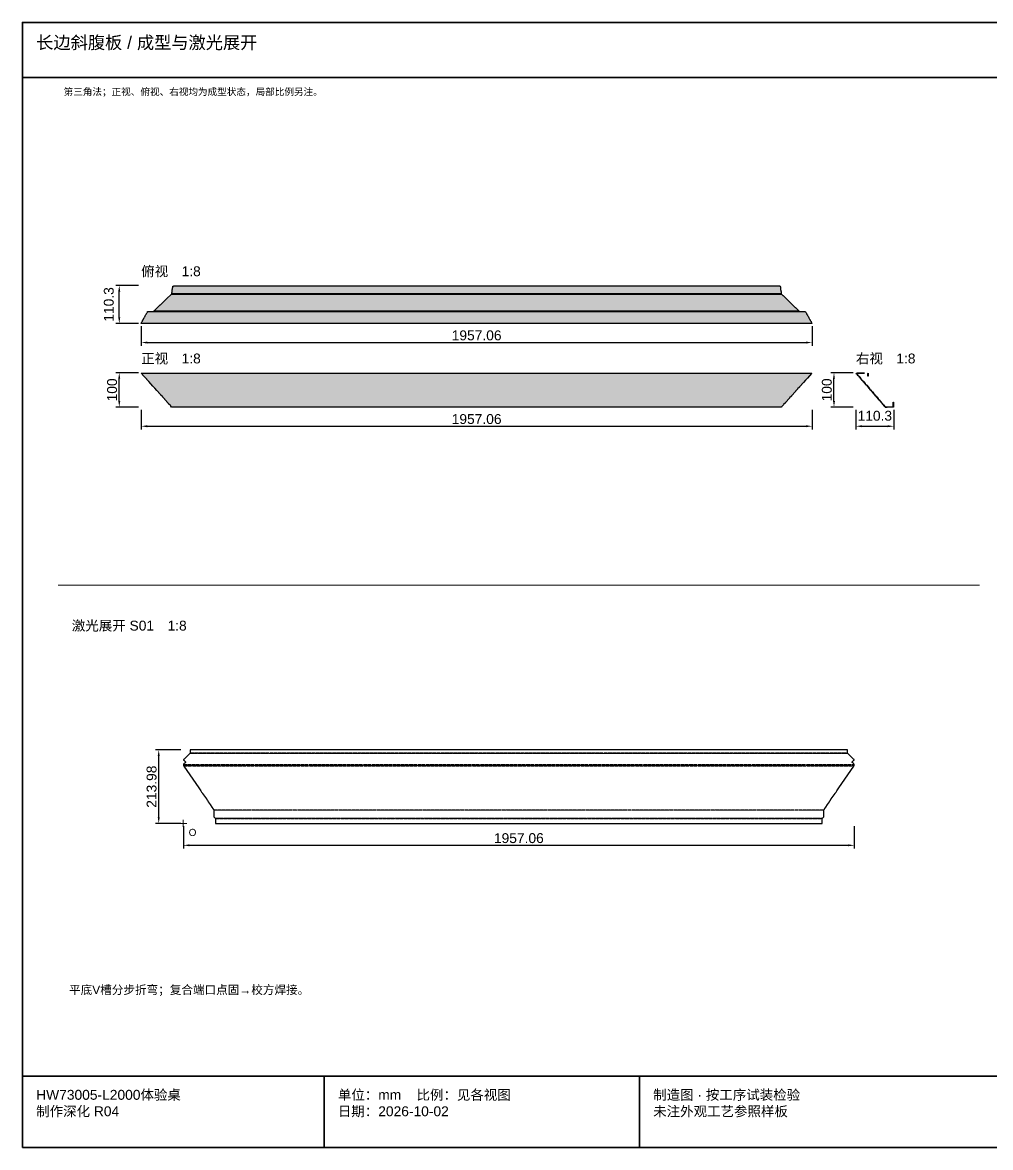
# Model space of a CAD drawing. Header units: millimetres. Extents: x 5 to 252589, y 5 to 415.
# Drawn here: x 84005 to 84358, y 5 to 415 of the extents above; entities that cross this region are included whole.
import ezdxf

# ---------------------------------------------------------------- set-up
doc = ezdxf.new("R2010")
doc.units = ezdxf.units.MM
doc.linetypes.add('CENTER', pattern=[5.08, 3.175, -0.635, 0.635, -0.635])
doc.linetypes.add('DASHED', pattern=[1.524, 1.27, -0.254])
for name, color, linetype, lineweight in [('CENTER', 8, 'CENTER', 13), ('DIM', 7, 'Continuous', 13), ('FRAME', 7, 'Continuous', 35), ('HATCH', 8, 'Continuous', 9), ('HIDDEN', 8, 'DASHED', 13), ('NOTE', 7, 'Continuous', 18), ('OUTLINE', 7, 'Continuous', 25)]:
    doc.layers.add(name, color=color, linetype=linetype, lineweight=lineweight)
doc.styles.add('CN', font='Arial Unicode.ttf')
doc.dimstyles.new('V8', dxfattribs={"dimtxt": 3.6, "dimasz": 2.2, "dimexe": 1.2, "dimexo": 1, "dimgap": 0.8, "dimtad": 1, "dimlfac": 8, "dimdsep": 46, "dimtxsty": 'CN', "dimcen": 2.5, "dimclrd": 7, "dimclre": 7, "dimclrt": 7, "dimazin": 3, "dimtfac": 1, "dimtmove": 0, "dimatfit": 3})

msp = doc.modelspace()

# ---------------------------------------------------------------- hatches: boundary and pattern name
at = {"layer": 'HATCH', "true_color": 0x58707b}
for points in [[(84052.87343, 309.85625), (84052.95676, 309.93958), (84053.0401, 309.93958), (84055.20676, 312.10625), (84055.2901, 312.10625), (84057.45676, 314.27292), (84057.5401, 314.27292), (84059.2901, 316.02292), (84281.7901, 316.02292), (84282.2901, 315.52292), (84282.37343, 315.52292), (84284.5401, 313.35625), (84284.62343, 313.35625), (84286.7901, 311.18958), (84286.87343, 311.18958), (84288.20676, 309.85625)], [(84048.2901, 287.18958), (84292.7901, 287.18958), (84292.70676, 287.10625), (84292.70676, 287.02292), (84291.95676, 286.27292), (84291.95676, 286.18958), (84291.20676, 285.43958), (84291.20676, 285.35625), (84290.5401, 284.68958), (84290.5401, 284.60625), (84289.7901, 283.85625), (84289.7901, 283.77292), (84289.0401, 283.02292), (84289.0401, 282.93958), (84288.2901, 282.18958), (84288.2901, 282.10625), (84287.62343, 281.43958), (84287.62343, 281.35625), (84286.87343, 280.60625), (84286.87343, 280.52292), (84285.37343, 278.93958), (84285.37343, 278.85625), (84284.70676, 278.18958), (84284.70676, 278.10625), (84283.20676, 276.52292), (84283.20676, 276.43958), (84282.5401, 275.77292), (84282.5401, 275.68958), (84281.7901, 274.93958), (84281.7901, 274.85625), (84059.37343, 274.85625), (84059.0401, 275.18958), (84059.0401, 275.27292), (84058.2901, 276.02292), (84058.2901, 276.10625), (84057.62343, 276.77292), (84057.62343, 276.85625), (84056.87343, 277.60625), (84056.87343, 277.68958), (84056.12343, 278.43958), (84056.12343, 278.52292), (84055.45676, 279.18958), (84055.45676, 279.27292), (84054.70676, 280.02292), (84054.70676, 280.10625), (84053.95676, 280.85625), (84053.95676, 280.93958), (84053.20676, 281.68958), (84053.20676, 281.77292), (84052.5401, 282.43958), (84052.5401, 282.52292), (84051.7901, 283.27292), (84051.7901, 283.35625), (84051.0401, 284.10625), (84051.0401, 284.18958), (84050.2901, 284.93958), (84050.2901, 285.02292), (84049.62343, 285.68958), (84049.62343, 285.77292), (84048.87343, 286.52292), (84048.87343, 286.60625)], [(84319.58907, 274.93958), (84319.50574, 274.93958), (84319.08907, 275.35625), (84319.08907, 275.43958), (84318.58907, 275.93958), (84318.58907, 276.02292), (84318.08907, 276.52292), (84318.08907, 276.60625), (84317.58907, 277.10625), (84317.58907, 277.18958), (84317.50574, 277.27292), (84317.4224, 277.27292), (84317.4224, 277.35625), (84317.08907, 277.68958), (84317.08907, 277.77292), (84317.00574, 277.85625), (84316.9224, 277.85625), (84316.9224, 277.93958), (84316.58907, 278.27292), (84316.58907, 278.35625), (84316.50574, 278.43958), (84316.4224, 278.43958), (84316.4224, 278.52292), (84316.08907, 278.85625), (84316.08907, 278.93958), (84315.9224, 279.10625), (84315.83907, 279.10625), (84315.83907, 279.18958), (84315.58907, 279.43958), (84315.58907, 279.52292), (84315.4224, 279.68958), (84315.33907, 279.68958), (84315.33907, 279.77292), (84315.08907, 280.02292), (84315.08907, 280.10625), (84314.9224, 280.27292), (84314.83907, 280.27292), (84314.83907, 280.35625), (84314.58907, 280.60625), (84314.58907, 280.68958), (84314.4224, 280.85625), (84314.33907, 280.85625), (84314.25574, 280.93958), (84314.25574, 281.02292), (84314.08907, 281.18958), (84314.08907, 281.27292), (84313.9224, 281.43958), (84313.83907, 281.43958), (84313.75574, 281.52292), (84313.75574, 281.60625), (84313.58907, 281.77292), (84313.58907, 281.85625), (84313.33907, 282.10625), (84313.25574, 282.10625), (84313.25574, 282.18958), (84313.08907, 282.35625), (84313.08907, 282.43958), (84312.83907, 282.68958), (84312.75574, 282.68958), (84312.75574, 282.77292), (84312.58907, 282.93958), (84312.58907, 283.02292), (84312.33907, 283.27292), (84312.25574, 283.27292), (84312.1724, 283.35625), (84312.08907, 283.60625), (84311.83907, 283.85625), (84311.75574, 283.85625), (84311.6724, 283.93958), (84311.58907, 284.18958), (84311.33907, 284.43958), (84311.25574, 284.43958), (84311.08907, 284.60625), (84311.08907, 284.77292), (84310.83907, 285.02292), (84310.75574, 285.02292), (84310.58907, 285.18958), (84310.58907, 285.35625), (84310.25574, 285.68958), (84310.1724, 285.68958), (84310.08907, 285.77292), (84310.08907, 285.93958), (84309.75574, 286.27292), (84309.6724, 286.27292), (84309.50574, 286.43958), (84309.58907, 286.52292), (84309.25574, 286.85625), (84309.1724, 286.85625), (84309.00574, 287.02292), (84309.08907, 287.10625), (84309.08907, 287.18958), (84312.08907, 287.18958), (84309.25574, 287.18958), (84309.1724, 287.10625), (84309.1724, 287.02292), (84309.6724, 286.52292), (84309.6724, 286.43958), (84310.1724, 285.93958), (84310.1724, 285.85625), (84310.75574, 285.27292), (84310.75574, 285.18958), (84311.25574, 284.68958), (84311.25574, 284.60625), (84311.75574, 284.10625), (84311.75574, 284.02292), (84312.33907, 283.43958), (84312.33907, 283.35625), (84312.83907, 282.85625), (84312.83907, 282.77292), (84313.33907, 282.27292), (84313.33907, 282.18958), (84313.9224, 281.60625), (84313.9224, 281.52292), (84314.4224, 281.02292), (84314.4224, 280.93958), (84314.9224, 280.43958), (84314.9224, 280.35625), (84315.50574, 279.77292), (84315.50574, 279.68958), (84316.00574, 279.18958), (84316.00574, 279.10625), (84316.50574, 278.60625), (84316.50574, 278.52292), (84317.08907, 277.93958), (84317.08907, 277.85625), (84317.58907, 277.35625), (84317.58907, 277.27292), (84318.08907, 276.77292), (84318.08907, 276.68958), (84318.6724, 276.10625), (84318.6724, 276.02292), (84319.1724, 275.52292), (84319.1724, 275.43958), (84319.58907, 275.02292)], [(84313.25574, 286.10625), (84313.25574, 287.10625), (84313.33907, 287.18958), (84313.33907, 286.10625)], [(84322.50574, 275.02292), (84322.50574, 276.68958), (84322.58907, 276.68958), (84322.58907, 275.02292)]]:
    msp.add_hatch(color=147, dxfattribs=at).paths.add_polyline_path(points)
at = {"layer": 'HATCH', "true_color": 0x627d89}
for points in [[(84059.45676, 316.10625), (84059.45676, 316.60625), (84059.5401, 316.68958), (84059.5401, 317.10625), (84059.62343, 317.18958), (84059.62343, 317.68958), (84059.70676, 317.77292), (84059.70676, 318.27292), (84059.7901, 318.35625), (84059.7901, 318.85625), (84059.95676, 318.85625), (84060.0401, 318.93958), (84060.0401, 319.02292), (84281.12343, 319.02292), (84281.12343, 318.93958), (84281.20676, 318.85625), (84281.2901, 318.85625), (84281.2901, 318.68958), (84281.37343, 318.60625), (84281.37343, 318.10625), (84281.45676, 318.02292), (84281.45676, 317.52292), (84281.5401, 317.43958), (84281.5401, 317.02292), (84281.62343, 316.93958), (84281.62343, 316.43958), (84281.70676, 316.35625), (84281.70676, 316.10625)], [(84048.2901, 305.35625), (84048.2901, 305.43958), (84048.37343, 305.52292), (84048.37343, 305.60625), (84048.45676, 305.68958), (84048.5401, 305.93958), (84048.70676, 306.10625), (84048.70676, 306.18958), (84048.7901, 306.27292), (84048.7901, 306.35625), (84048.87343, 306.43958), (84048.87343, 306.52292), (84048.95676, 306.60625), (84049.0401, 306.85625), (84049.20676, 307.02292), (84049.20676, 307.10625), (84049.2901, 307.18958), (84049.2901, 307.27292), (84049.37343, 307.35625), (84049.45676, 307.60625), (84049.62343, 307.77292), (84049.62343, 307.85625), (84049.70676, 307.93958), (84049.70676, 308.02292), (84049.7901, 308.10625), (84049.87343, 308.35625), (84050.0401, 308.52292), (84050.0401, 308.60625), (84050.12343, 308.68958), (84050.12343, 308.77292), (84050.20676, 308.85625), (84050.2901, 309.10625), (84050.45676, 309.27292), (84050.45676, 309.35625), (84050.5401, 309.43958), (84050.62343, 309.68958), (84290.45676, 309.68958), (84290.5401, 309.60625), (84290.5401, 309.52292), (84290.70676, 309.35625), (84290.70676, 309.27292), (84290.7901, 309.18958), (84290.7901, 309.10625), (84290.87343, 309.02292), (84290.87343, 308.93958), (84290.95676, 308.85625), (84291.0401, 308.60625), (84291.20676, 308.43958), (84291.20676, 308.35625), (84291.2901, 308.27292), (84291.2901, 308.18958), (84291.37343, 308.10625), (84291.45676, 307.85625), (84291.62343, 307.68958), (84291.62343, 307.60625), (84291.70676, 307.52292), (84291.70676, 307.43958), (84291.7901, 307.35625), (84291.87343, 307.10625), (84292.0401, 306.93958), (84292.0401, 306.85625), (84292.12343, 306.77292), (84292.12343, 306.68958), (84292.20676, 306.60625), (84292.2901, 306.35625), (84292.45676, 306.18958), (84292.45676, 306.10625), (84292.5401, 306.02292), (84292.5401, 305.93958), (84292.62343, 305.85625), (84292.70676, 305.60625), (84292.87343, 305.43958), (84292.87343, 305.35625)]]:
    msp.add_hatch(color=145, dxfattribs=at).paths.add_polyline_path(points)
at = {"layer": 'HATCH', "true_color": 0x5b747e}
msp.add_hatch(color=147, dxfattribs=at).paths.add_polyline_path([(84319.58907, 274.85625), (84320.33907, 274.85625), (84320.4224, 274.93958), (84322.58907, 274.93958), (84322.58907, 274.85625)])

# ---------------------------------------------------------------- linework, layer by layer
at = {"layer": 'CENTER'}
for p, q in [((84066.1476, 148.69205), (84305.8524, 148.69205)), ((84063.69039, 144.27068), (84308.30961, 144.27068)), ((84074.80022, 127.96258), (84297.19978, 127.96258)), ((84062.29375, 123.12607), (84064.89375, 123.12607)), ((84063.59375, 121.82607), (84063.59375, 124.42607)), ((84075.3976, 124.93295), (84296.6024, 124.93295))]:
    msp.add_line(p, q, dxfattribs=at)
at = {"layer": 'DIM'}
msp.add_line((84018, 210), (84354, 210), dxfattribs=at)
at = {"layer": 'FRAME'}
for p, q in [((84005, 395), (84589, 395)), ((84005, 31), (84589, 31)), ((84115, 5), (84115, 31)), ((84230, 5), (84230, 31))]:
    msp.add_line(p, q, dxfattribs=at)
msp.add_lwpolyline([(84005, 5), (84589, 5), (84589, 415), (84005, 415)], close=True, dxfattribs=at)
at = {"layer": 'HIDDEN'}
for p, q in [((84065.98055, 148.56018), (84306.01945, 148.56018)), ((84066.06805, 148.64768), (84305.93195, 148.64768)), ((84066.18055, 148.82393), (84305.81945, 148.82393)), ((84066.18055, 148.73643), (84305.81945, 148.73643)), ((84063.68385, 144.33518), (84308.31615, 144.33518)), ((84063.76104, 144.20618), (84308.23896, 144.20618)), ((84063.76235, 144.52637), (84308.23765, 144.52637)), ((84063.89086, 144.01499), (84308.10914, 144.01499)), ((84074.74722, 128.02688), (84297.25278, 128.02688)), ((84074.77441, 127.98683), (84297.22559, 127.98683)), ((84074.80937, 127.93833), (84297.19063, 127.93833)), ((84074.80937, 127.89829), (84297.19063, 127.89829)), ((84075.23055, 125.06482), (84296.76945, 125.06482)), ((84075.31805, 124.97732), (84296.68195, 124.97732)), ((84075.43055, 124.88857), (84296.56945, 124.88857)), ((84075.43055, 124.80107), (84296.56945, 124.80107))]:
    msp.add_line(p, q, dxfattribs=at)
at = {"layer": 'OUTLINE'}
for p, q in [((84065.98055, 148.56018), (84063.96365, 146.54327)), ((84066.06805, 148.64768), (84065.98055, 148.56018)), ((84066.07908, 148.65323), (84066.06805, 148.64768)), ((84066.09, 148.65877), (84066.07908, 148.65323)), ((84066.10071, 148.66432), (84066.09, 148.65877)), ((84066.10595, 148.66709), (84066.10071, 148.66432)), ((84066.1111, 148.66987), (84066.10595, 148.66709)), ((84066.11615, 148.67264), (84066.1111, 148.66987)), ((84066.12108, 148.67541), (84066.11615, 148.67264)), ((84066.12589, 148.67819), (84066.12108, 148.67541)), ((84066.13055, 148.68096), (84066.12589, 148.67819)), ((84066.13507, 148.68373), (84066.13055, 148.68096)), ((84066.13942, 148.68651), (84066.13507, 148.68373)), ((84066.1436, 148.68928), (84066.13942, 148.68651)), ((84066.1476, 148.69205), (84066.1436, 148.68928)), ((84066.15141, 148.69483), (84066.1476, 148.69205)), ((84066.15502, 148.6976), (84066.15141, 148.69483)), ((84066.15841, 148.70037), (84066.15502, 148.6976)), ((84066.16159, 148.70315), (84066.15841, 148.70037)), ((84066.16455, 148.70592), (84066.16159, 148.70315)), ((84066.16727, 148.70869), (84066.16455, 148.70592)), ((84066.16975, 148.71147), (84066.16727, 148.70869)), ((84066.17199, 148.71424), (84066.16975, 148.71147)), ((84066.17398, 148.71701), (84066.17199, 148.71424)), ((84066.17571, 148.71979), (84066.17398, 148.71701)), ((84066.17718, 148.72256), (84066.17571, 148.71979)), ((84066.17839, 148.72534), (84066.17718, 148.72256)), ((84066.17934, 148.72811), (84066.17839, 148.72534)), ((84066.18001, 148.73088), (84066.17934, 148.72811)), ((84066.18042, 148.73366), (84066.18001, 148.73088)), ((84066.18055, 148.73643), (84066.18042, 148.73366)), ((84305.81945, 149.87393), (84066.18055, 149.87393)), ((84066.18055, 149.87393), (84066.18055, 148.82393)), ((84066.18055, 148.82393), (84066.18055, 148.73643)), ((84305.81945, 148.82393), (84305.81945, 149.87393)), ((84305.81945, 148.73643), (84305.81945, 148.82393)), ((84305.81958, 148.73366), (84305.81945, 148.73643)), ((84305.81999, 148.73088), (84305.81958, 148.73366)), ((84305.82066, 148.72811), (84305.81999, 148.73088)), ((84305.82161, 148.72534), (84305.82066, 148.72811)), ((84305.82282, 148.72256), (84305.82161, 148.72534)), ((84305.82429, 148.71979), (84305.82282, 148.72256)), ((84305.82602, 148.71701), (84305.82429, 148.71979)), ((84305.82801, 148.71424), (84305.82602, 148.71701)), ((84305.83025, 148.71147), (84305.82801, 148.71424)), ((84305.83273, 148.70869), (84305.83025, 148.71147)), ((84305.83545, 148.70592), (84305.83273, 148.70869)), ((84305.83841, 148.70315), (84305.83545, 148.70592)), ((84305.84159, 148.70037), (84305.83841, 148.70315)), ((84305.84498, 148.6976), (84305.84159, 148.70037)), ((84305.84859, 148.69483), (84305.84498, 148.6976)), ((84305.8524, 148.69205), (84305.84859, 148.69483)), ((84305.8564, 148.68928), (84305.8524, 148.69205)), ((84305.86058, 148.68651), (84305.8564, 148.68928)), ((84305.86493, 148.68373), (84305.86058, 148.68651)), ((84305.86945, 148.68096), (84305.86493, 148.68373)), ((84305.87411, 148.67819), (84305.86945, 148.68096)), ((84305.87892, 148.67541), (84305.87411, 148.67819)), ((84305.88385, 148.67264), (84305.87892, 148.67541)), ((84305.8889, 148.66987), (84305.88385, 148.67264)), ((84305.89405, 148.66709), (84305.8889, 148.66987)), ((84305.89929, 148.66432), (84305.89405, 148.66709)), ((84305.91, 148.65877), (84305.89929, 148.66432)), ((84305.92092, 148.65323), (84305.91, 148.65877)), ((84305.93195, 148.64768), (84305.92092, 148.65323)), ((84306.01945, 148.56018), (84305.93195, 148.64768)), ((84308.03635, 146.54327), (84306.01945, 148.56018)), ((84063.76235, 144.52637), (84063.68385, 144.33518)), ((84063.68385, 144.33518), (84063.68396, 144.32712)), ((84063.68396, 144.32712), (84063.6843, 144.31905)), ((84063.6843, 144.31905), (84063.68486, 144.31099)), ((84063.68486, 144.31099), (84063.68562, 144.30293)), ((84063.68562, 144.30293), (84063.68658, 144.29487)), ((84063.68658, 144.29487), (84063.68771, 144.2868)), ((84063.68771, 144.2868), (84063.68899, 144.27874)), ((84063.68899, 144.27874), (84063.69039, 144.27068)), ((84063.69039, 144.27068), (84063.69345, 144.25455)), ((84063.69345, 144.25455), (84063.69505, 144.24649)), ((84063.69505, 144.24649), (84063.69506, 144.24643)), ((84063.69506, 144.24643), (84063.69517, 144.24637)), ((84063.69517, 144.24637), (84063.6954, 144.24624)), ((84063.6954, 144.24624), (84063.69585, 144.24599)), ((84063.69585, 144.24599), (84063.69675, 144.24548)), ((84063.69675, 144.24548), (84063.69855, 144.24448)), ((84063.69855, 144.24448), (84063.70215, 144.24246)), ((84063.70215, 144.24246), (84063.70931, 144.23843)), ((84063.70931, 144.23843), (84063.71639, 144.2344)), ((84063.71639, 144.2344), (84063.72337, 144.23037)), ((84063.72337, 144.23037), (84063.73021, 144.22634)), ((84063.73021, 144.22634), (84063.73686, 144.2223)), ((84063.73686, 144.2223), (84063.74331, 144.21827)), ((84063.74331, 144.21827), (84063.7495, 144.21424)), ((84063.7495, 144.21424), (84063.75542, 144.21021)), ((84063.75542, 144.21021), (84063.75827, 144.2082)), ((84063.75827, 144.2082), (84063.76104, 144.20618)), ((84063.76104, 144.20618), (84063.89086, 144.01499)), ((84063.76237, 146.342), (84063.76235, 146.34188)), ((84063.76235, 146.34188), (84063.76235, 146.34138)), ((84063.76235, 146.34138), (84063.76235, 146.3404)), ((84063.76235, 146.3404), (84063.76235, 146.33843)), ((84063.76235, 146.33843), (84063.76235, 146.32267)), ((84063.76235, 146.32267), (84063.76235, 146.29116)), ((84063.76235, 146.29116), (84063.76235, 146.22813)), ((84063.76235, 146.22813), (84063.76235, 146.21237)), ((84063.76235, 146.21237), (84063.76236, 146.20843)), ((84063.7624, 144.68024), (84063.76235, 144.68)), ((84063.76235, 144.68), (84063.76235, 144.67606)), ((84063.76235, 144.67606), (84063.76235, 144.66818)), ((84063.76235, 144.66818), (84063.76235, 144.65242)), ((84063.76235, 144.65242), (84063.76235, 144.52637)), ((84063.76236, 146.20843), (84063.7663, 146.2045)), ((84063.7625, 146.34212), (84063.76237, 146.342)), ((84063.76267, 144.68049), (84063.7624, 144.68024)), ((84063.76274, 146.34237), (84063.7625, 146.34212)), ((84063.7632, 144.68098), (84063.76267, 144.68049)), ((84063.76668, 146.34631), (84063.76274, 146.34237)), ((84063.76427, 144.68197), (84063.7632, 144.68098)), ((84063.76641, 144.68394), (84063.76427, 144.68197)), ((84063.7663, 146.2045), (84063.77418, 146.19662)), ((84063.80063, 144.71545), (84063.76641, 144.68394)), ((84063.77456, 146.35419), (84063.76668, 146.34631)), ((84063.77418, 146.19662), (84063.80569, 146.1651)), ((84063.83759, 146.41722), (84063.77456, 146.35419)), ((84063.86906, 144.77848), (84063.80063, 144.71545)), ((84063.80569, 146.1651), (84063.93175, 146.03905)), ((84063.96365, 146.54327), (84063.83759, 146.41722)), ((84064.14281, 145.03059), (84063.86906, 144.77848)), ((84063.89086, 144.01499), (84069.31904, 136.02094)), ((84063.93175, 146.03905), (84064.43597, 145.53482)), ((84064.41655, 145.28271), (84064.14281, 145.03059)), ((84064.48498, 145.34573), (84064.41655, 145.28271)), ((84064.43597, 145.53482), (84064.499, 145.47179)), ((84064.5192, 145.37725), (84064.48498, 145.34573)), ((84064.499, 145.47179), (84064.53052, 145.44028)), ((84064.53631, 145.39301), (84064.5192, 145.37725)), ((84064.53052, 145.44028), (84064.53839, 145.4324)), ((84064.53845, 145.39498), (84064.53631, 145.39301)), ((84064.53839, 145.4324), (84064.54032, 145.43043)), ((84064.53948, 145.39596), (84064.53845, 145.39498)), ((84064.54042, 145.39694), (84064.53948, 145.39596)), ((84064.54032, 145.43043), (84064.54117, 145.42944)), ((84064.54126, 145.39793), (84064.54042, 145.39694)), ((84064.54117, 145.42944), (84064.54193, 145.42846)), ((84064.54201, 145.39891), (84064.54126, 145.39793)), ((84064.54193, 145.42846), (84064.54324, 145.42649)), ((84064.54331, 145.40088), (84064.54201, 145.39891)), ((84064.54324, 145.42649), (84064.54431, 145.42452)), ((84064.54436, 145.40285), (84064.54331, 145.40088)), ((84064.54431, 145.42452), (84064.54515, 145.42255)), ((84064.54519, 145.40482), (84064.54436, 145.40285)), ((84064.54515, 145.42255), (84064.54581, 145.42058)), ((84064.54585, 145.40679), (84064.54519, 145.40482)), ((84064.54581, 145.42058), (84064.5463, 145.41861)), ((84064.54632, 145.40876), (84064.54585, 145.40679)), ((84064.5463, 145.41861), (84064.54662, 145.41664)), ((84064.54663, 145.41073), (84064.54632, 145.40876)), ((84064.54662, 145.41664), (84064.54678, 145.41467)), ((84064.54678, 145.4127), (84064.54663, 145.41073)), ((84064.54678, 145.41467), (84064.54678, 145.4127)), ((84302.68096, 136.02094), (84308.10914, 144.01499)), ((84307.45322, 145.41467), (84307.45338, 145.41664)), ((84307.45322, 145.4127), (84307.45322, 145.41467)), ((84307.45337, 145.41073), (84307.45322, 145.4127)), ((84307.45368, 145.40876), (84307.45337, 145.41073)), ((84307.45338, 145.41664), (84307.4537, 145.41861)), ((84307.45415, 145.40679), (84307.45368, 145.40876)), ((84307.4537, 145.41861), (84307.45419, 145.42058)), ((84307.45481, 145.40482), (84307.45415, 145.40679)), ((84307.45419, 145.42058), (84307.45485, 145.42255)), ((84307.45564, 145.40285), (84307.45481, 145.40482)), ((84307.45485, 145.42255), (84307.45569, 145.42452)), ((84307.45669, 145.40088), (84307.45564, 145.40285)), ((84307.45569, 145.42452), (84307.45676, 145.42649)), ((84307.45799, 145.39891), (84307.45669, 145.40088)), ((84307.45676, 145.42649), (84307.45807, 145.42846)), ((84307.45874, 145.39793), (84307.45799, 145.39891)), ((84307.45807, 145.42846), (84307.45883, 145.42944)), ((84307.45958, 145.39694), (84307.45874, 145.39793)), ((84307.45883, 145.42944), (84307.45968, 145.43043)), ((84307.46052, 145.39596), (84307.45958, 145.39694)), ((84307.45968, 145.43043), (84307.46161, 145.4324)), ((84307.46155, 145.39498), (84307.46052, 145.39596)), ((84307.46369, 145.39301), (84307.46155, 145.39498)), ((84307.46161, 145.4324), (84307.46948, 145.44028)), ((84307.4808, 145.37725), (84307.46369, 145.39301)), ((84307.46948, 145.44028), (84307.501, 145.47179)), ((84307.51502, 145.34573), (84307.4808, 145.37725)), ((84307.501, 145.47179), (84307.56403, 145.53482)), ((84307.58345, 145.28271), (84307.51502, 145.34573)), ((84307.56403, 145.53482), (84308.06825, 146.03905)), ((84307.85719, 145.03059), (84307.58345, 145.28271)), ((84308.13094, 144.77848), (84307.85719, 145.03059)), ((84308.16241, 146.41722), (84308.03635, 146.54327)), ((84308.06825, 146.03905), (84308.19431, 146.1651)), ((84308.10914, 144.01499), (84308.23896, 144.20618)), ((84308.19937, 144.71545), (84308.13094, 144.77848)), ((84308.22544, 146.35419), (84308.16241, 146.41722)), ((84308.19431, 146.1651), (84308.22582, 146.19662)), ((84308.23359, 144.68394), (84308.19937, 144.71545)), ((84308.23332, 146.34631), (84308.22544, 146.35419)), ((84308.22582, 146.19662), (84308.2337, 146.2045)), ((84308.23726, 146.34237), (84308.23332, 146.34631)), ((84308.23573, 144.68197), (84308.23359, 144.68394)), ((84308.2337, 146.2045), (84308.23764, 146.20843)), ((84308.2368, 144.68098), (84308.23573, 144.68197)), ((84308.23733, 144.68049), (84308.2368, 144.68098)), ((84308.2375, 146.34212), (84308.23726, 146.34237)), ((84308.2376, 144.68024), (84308.23733, 144.68049)), ((84308.23763, 146.342), (84308.2375, 146.34212)), ((84308.23765, 144.68), (84308.2376, 144.68024)), ((84308.23765, 146.34188), (84308.23763, 146.342)), ((84308.23764, 146.20843), (84308.23765, 146.21237)), ((84308.23765, 146.34138), (84308.23765, 146.34188)), ((84308.23765, 146.3404), (84308.23765, 146.34138)), ((84308.23765, 146.33843), (84308.23765, 146.3404)), ((84308.23765, 146.32267), (84308.23765, 146.33843)), ((84308.23765, 146.29116), (84308.23765, 146.32267)), ((84308.23765, 146.22813), (84308.23765, 146.29116)), ((84308.23765, 146.21237), (84308.23765, 146.22813)), ((84308.23765, 144.67606), (84308.23765, 144.68)), ((84308.23765, 144.66818), (84308.23765, 144.67606)), ((84308.23765, 144.65242), (84308.23765, 144.66818)), ((84308.23765, 144.52637), (84308.23765, 144.65242)), ((84308.31615, 144.33518), (84308.23765, 144.52637)), ((84308.23896, 144.20618), (84308.24173, 144.2082)), ((84308.24173, 144.2082), (84308.24458, 144.21021)), ((84308.24458, 144.21021), (84308.2505, 144.21424)), ((84308.2505, 144.21424), (84308.25669, 144.21827)), ((84308.25669, 144.21827), (84308.26314, 144.2223)), ((84308.26314, 144.2223), (84308.26979, 144.22634)), ((84308.26979, 144.22634), (84308.27663, 144.23037)), ((84308.27663, 144.23037), (84308.28361, 144.2344)), ((84308.28361, 144.2344), (84308.29069, 144.23843)), ((84308.29069, 144.23843), (84308.29785, 144.24246)), ((84308.29785, 144.24246), (84308.30145, 144.24448)), ((84308.30145, 144.24448), (84308.30325, 144.24548)), ((84308.30325, 144.24548), (84308.30415, 144.24599)), ((84308.30415, 144.24599), (84308.3046, 144.24624)), ((84308.3046, 144.24624), (84308.30483, 144.24637)), ((84308.30483, 144.24637), (84308.30494, 144.24643)), ((84308.30494, 144.24643), (84308.30495, 144.24649)), ((84308.30495, 144.24649), (84308.30655, 144.25455)), ((84308.30655, 144.25455), (84308.30961, 144.27068)), ((84308.30961, 144.27068), (84308.31101, 144.27874)), ((84308.31101, 144.27874), (84308.31229, 144.2868)), ((84308.31229, 144.2868), (84308.31342, 144.29487)), ((84308.31342, 144.29487), (84308.31438, 144.30293)), ((84308.31438, 144.30293), (84308.31514, 144.31099)), ((84308.31514, 144.31099), (84308.3157, 144.31905)), ((84308.3157, 144.31905), (84308.31604, 144.32712)), ((84308.31604, 144.32712), (84308.31615, 144.33518)), ((84069.31904, 136.02094), (84069.99756, 135.02168)), ((84302.00244, 135.02168), (84302.68096, 136.02094)), ((84069.99756, 135.02168), (84070.33682, 134.52205)), ((84070.33682, 134.52205), (84070.50645, 134.27224)), ((84070.50645, 134.27224), (84070.59127, 134.14733)), ((84070.59127, 134.14733), (84070.63368, 134.08488)), ((84070.63368, 134.08488), (84070.65488, 134.05365)), ((84070.65488, 134.05365), (84070.65753, 134.04975)), ((84070.65753, 134.04975), (84070.66026, 134.04584)), ((84070.66026, 134.04584), (84070.6658, 134.03804)), ((84070.6658, 134.03804), (84070.67688, 134.02242)), ((84070.67688, 134.02242), (84072.09525, 132.02391)), ((84072.09525, 132.02391), (84072.1839, 131.899)), ((84072.1839, 131.899), (84072.22819, 131.83655)), ((84072.22819, 131.83655), (84072.23913, 131.82093)), ((84072.23913, 131.82093), (84072.24992, 131.80532)), ((84072.24992, 131.80532), (84072.26061, 131.78971)), ((84072.26061, 131.78971), (84072.2712, 131.77409)), ((84072.2712, 131.77409), (84072.28171, 131.75848)), ((84072.28171, 131.75848), (84072.29214, 131.74287)), ((84072.29214, 131.74287), (84072.31283, 131.71164)), ((84072.31283, 131.71164), (84072.35416, 131.64919)), ((84072.35416, 131.64919), (84072.43681, 131.52428)), ((84072.43681, 131.52428), (84072.76742, 131.02465)), ((84299.23258, 131.02465), (84299.56319, 131.52428)), ((84299.56319, 131.52428), (84299.64584, 131.64919)), ((84299.64584, 131.64919), (84299.68717, 131.71164)), ((84299.68717, 131.71164), (84299.70786, 131.74287)), ((84299.70786, 131.74287), (84299.71829, 131.75848)), ((84299.71829, 131.75848), (84299.7288, 131.77409)), ((84299.7288, 131.77409), (84299.73939, 131.78971)), ((84299.73939, 131.78971), (84299.75008, 131.80532)), ((84299.75008, 131.80532), (84299.76087, 131.82093)), ((84299.76087, 131.82093), (84299.77181, 131.83655)), ((84299.77181, 131.83655), (84299.8161, 131.899)), ((84299.8161, 131.899), (84299.90475, 132.02391)), ((84299.90475, 132.02391), (84301.32312, 134.02242)), ((84301.32312, 134.02242), (84301.3342, 134.03804)), ((84301.3342, 134.03804), (84301.33974, 134.04584)), ((84301.33974, 134.04584), (84301.34247, 134.04975)), ((84301.34247, 134.04975), (84301.34512, 134.05365)), ((84301.34512, 134.05365), (84301.36632, 134.08488)), ((84301.36632, 134.08488), (84301.40873, 134.14733)), ((84301.40873, 134.14733), (84301.49355, 134.27224)), ((84301.49355, 134.27224), (84301.66318, 134.52205)), ((84301.66318, 134.52205), (84302.00244, 135.02168)), ((84072.76742, 131.02465), (84073.42864, 130.02539)), ((84073.42864, 130.02539), (84074.08986, 129.02614)), ((84074.08986, 129.02614), (84074.42047, 128.52651)), ((84074.42047, 128.52651), (84074.44106, 128.49528)), ((84074.44106, 128.49528), (84074.46141, 128.46406)), ((84074.46141, 128.46406), (84074.48152, 128.43283)), ((84074.48152, 128.43283), (84074.50141, 128.4016)), ((84074.50141, 128.4016), (84074.52109, 128.37037)), ((84074.52109, 128.37037), (84074.54056, 128.33915)), ((84074.54056, 128.33915), (84074.55982, 128.30792)), ((84074.55982, 128.30792), (84074.57884, 128.27669)), ((84074.57884, 128.27669), (84074.58827, 128.26108)), ((84074.58827, 128.26108), (84074.58952, 128.25913)), ((84074.58952, 128.25913), (84074.59084, 128.25718)), ((84074.59084, 128.25718), (84074.59349, 128.25327)), ((84074.59349, 128.25327), (84074.59879, 128.24547)), ((84074.59879, 128.24547), (84074.62, 128.21424)), ((84074.62, 128.21424), (84074.66241, 128.15179)), ((84074.66241, 128.15179), (84074.74722, 128.02688)), ((84074.74722, 128.02688), (84074.77441, 127.98683)), ((84074.77441, 127.98683), (84074.77842, 127.9838)), ((84074.77842, 127.9838), (84074.78222, 127.98077)), ((84074.78222, 127.98077), (84074.7858, 127.97774)), ((84074.7858, 127.97774), (84074.78917, 127.97471)), ((84074.78917, 127.97471), (84074.7923, 127.97168)), ((84074.7923, 127.97168), (84074.79519, 127.96865)), ((84074.79519, 127.96865), (84074.79783, 127.96562)), ((84074.79783, 127.96562), (84074.80022, 127.96258)), ((84074.80022, 127.96258), (84074.80234, 127.95955)), ((84074.80234, 127.95955), (84074.80419, 127.95652)), ((84074.80419, 127.95652), (84074.80576, 127.95349)), ((84074.80576, 127.95349), (84074.80706, 127.95046)), ((84074.80706, 127.95046), (84074.80807, 127.94743)), ((84074.80807, 127.94743), (84074.80879, 127.9444)), ((84074.80879, 127.9444), (84074.80923, 127.94136)), ((84074.80923, 127.94136), (84074.80937, 127.93833)), ((84074.80937, 127.93833), (84074.80937, 127.89829)), ((84074.80937, 127.89829), (84074.80937, 126.48155)), ((84297.19063, 127.93833), (84297.19077, 127.94136)), ((84297.19063, 127.89829), (84297.19063, 127.93833)), ((84297.19063, 126.48155), (84297.19063, 127.89829)), ((84297.19077, 127.94136), (84297.19121, 127.9444)), ((84297.19121, 127.9444), (84297.19193, 127.94743)), ((84297.19193, 127.94743), (84297.19294, 127.95046)), ((84297.19294, 127.95046), (84297.19424, 127.95349)), ((84297.19424, 127.95349), (84297.19581, 127.95652)), ((84297.19581, 127.95652), (84297.19766, 127.95955)), ((84297.19766, 127.95955), (84297.19978, 127.96258)), ((84297.19978, 127.96258), (84297.20217, 127.96562)), ((84297.20217, 127.96562), (84297.20481, 127.96865)), ((84297.20481, 127.96865), (84297.2077, 127.97168)), ((84297.2077, 127.97168), (84297.21083, 127.97471)), ((84297.21083, 127.97471), (84297.2142, 127.97774)), ((84297.2142, 127.97774), (84297.21778, 127.98077)), ((84297.21778, 127.98077), (84297.22158, 127.9838)), ((84297.22158, 127.9838), (84297.22559, 127.98683)), ((84297.22559, 127.98683), (84297.25278, 128.02688)), ((84297.25278, 128.02688), (84297.33759, 128.15179)), ((84297.33759, 128.15179), (84297.38, 128.21424)), ((84297.38, 128.21424), (84297.40121, 128.24547)), ((84297.40121, 128.24547), (84297.40651, 128.25327)), ((84297.40651, 128.25327), (84297.40916, 128.25718)), ((84297.40916, 128.25718), (84297.41048, 128.25913)), ((84297.41048, 128.25913), (84297.41173, 128.26108)), ((84297.41173, 128.26108), (84297.42116, 128.27669)), ((84297.42116, 128.27669), (84297.44018, 128.30792)), ((84297.44018, 128.30792), (84297.45944, 128.33915)), ((84297.45944, 128.33915), (84297.47891, 128.37037)), ((84297.47891, 128.37037), (84297.49859, 128.4016)), ((84297.49859, 128.4016), (84297.51848, 128.43283)), ((84297.51848, 128.43283), (84297.53859, 128.46406)), ((84297.53859, 128.46406), (84297.55894, 128.49528)), ((84297.55894, 128.49528), (84297.57953, 128.52651)), ((84297.57953, 128.52651), (84297.91014, 129.02614)), ((84297.91014, 129.02614), (84298.57136, 130.02539)), ((84298.57136, 130.02539), (84299.23258, 131.02465)), ((84074.80937, 126.48155), (84074.80937, 125.77319)), ((84074.80937, 125.77319), (84074.80937, 125.5961)), ((84074.80937, 125.5961), (84074.80937, 125.50755)), ((84074.80937, 125.50755), (84074.80937, 125.49648)), ((84074.80937, 125.49648), (84074.80937, 125.49095)), ((84074.80937, 125.49095), (84074.80937, 125.48818)), ((84074.80937, 125.48818), (84074.80937, 125.4868)), ((84074.80937, 125.4868), (84074.80937, 125.48611)), ((84074.80937, 125.48611), (84074.80944, 125.48593)), ((84074.80944, 125.48593), (84074.80961, 125.48576)), ((84074.80961, 125.48576), (84074.80996, 125.48541)), ((84074.80996, 125.48541), (84074.8321, 125.46328)), ((84074.8321, 125.46328), (84074.87637, 125.419)), ((84074.87637, 125.419), (84075.23055, 125.06482)), ((84075.23055, 125.06482), (84075.31805, 124.97732)), ((84075.31805, 124.97732), (84075.32908, 124.97177)), ((84075.32908, 124.97177), (84075.34, 124.96623)), ((84075.34, 124.96623), (84075.35071, 124.96068)), ((84075.35071, 124.96068), (84075.35595, 124.95791)), ((84075.35595, 124.95791), (84075.3611, 124.95513)), ((84075.3611, 124.95513), (84075.36615, 124.95236)), ((84075.36615, 124.95236), (84075.37108, 124.94959)), ((84075.37108, 124.94959), (84075.37589, 124.94681)), ((84075.37589, 124.94681), (84075.38055, 124.94404)), ((84075.38055, 124.94404), (84075.38507, 124.94127)), ((84075.38507, 124.94127), (84075.38942, 124.93849)), ((84075.38942, 124.93849), (84075.3936, 124.93572)), ((84075.3936, 124.93572), (84075.3976, 124.93295)), ((84075.3976, 124.93295), (84075.40141, 124.93017)), ((84075.40141, 124.93017), (84075.40502, 124.9274)), ((84075.40502, 124.9274), (84075.40841, 124.92463)), ((84075.40841, 124.92463), (84075.41159, 124.92185)), ((84075.41159, 124.92185), (84075.41455, 124.91908)), ((84075.41455, 124.91908), (84075.41727, 124.91631)), ((84075.41727, 124.91631), (84075.41975, 124.91353)), ((84075.41975, 124.91353), (84075.42199, 124.91076)), ((84075.42199, 124.91076), (84075.42398, 124.90799)), ((84075.42398, 124.90799), (84075.42571, 124.90521)), ((84075.42571, 124.90521), (84075.42718, 124.90244)), ((84075.42718, 124.90244), (84075.42839, 124.89966)), ((84075.42839, 124.89966), (84075.42934, 124.89689)), ((84075.42934, 124.89689), (84075.43001, 124.89412)), ((84075.43001, 124.89412), (84075.43042, 124.89134)), ((84075.43042, 124.89134), (84075.43055, 124.88857)), ((84075.43055, 124.88857), (84075.43055, 124.80107)), ((84075.43055, 124.80107), (84075.43055, 123.12607)), ((84075.43055, 123.12607), (84296.56945, 123.12607)), ((84296.56945, 124.88857), (84296.56958, 124.89134)), ((84296.56945, 124.80107), (84296.56945, 124.88857)), ((84296.56945, 123.12607), (84296.56945, 124.80107)), ((84296.56958, 124.89134), (84296.56999, 124.89412)), ((84296.56999, 124.89412), (84296.57066, 124.89689)), ((84296.57066, 124.89689), (84296.57161, 124.89966)), ((84296.57161, 124.89966), (84296.57282, 124.90244)), ((84296.57282, 124.90244), (84296.57429, 124.90521)), ((84296.57429, 124.90521), (84296.57602, 124.90799)), ((84296.57602, 124.90799), (84296.57801, 124.91076)), ((84296.57801, 124.91076), (84296.58025, 124.91353)), ((84296.58025, 124.91353), (84296.58273, 124.91631)), ((84296.58273, 124.91631), (84296.58545, 124.91908)), ((84296.58545, 124.91908), (84296.58841, 124.92185)), ((84296.58841, 124.92185), (84296.59159, 124.92463)), ((84296.59159, 124.92463), (84296.59498, 124.9274)), ((84296.59498, 124.9274), (84296.59859, 124.93017)), ((84296.59859, 124.93017), (84296.6024, 124.93295)), ((84296.6024, 124.93295), (84296.6064, 124.93572)), ((84296.6064, 124.93572), (84296.61058, 124.93849)), ((84296.61058, 124.93849), (84296.61493, 124.94127)), ((84296.61493, 124.94127), (84296.61945, 124.94404)), ((84296.61945, 124.94404), (84296.62411, 124.94681)), ((84296.62411, 124.94681), (84296.62892, 124.94959)), ((84296.62892, 124.94959), (84296.63385, 124.95236)), ((84296.63385, 124.95236), (84296.6389, 124.95513)), ((84296.6389, 124.95513), (84296.64405, 124.95791)), ((84296.64405, 124.95791), (84296.64929, 124.96068)), ((84296.64929, 124.96068), (84296.66, 124.96623)), ((84296.66, 124.96623), (84296.67092, 124.97177)), ((84296.67092, 124.97177), (84296.68195, 124.97732)), ((84296.68195, 124.97732), (84296.76945, 125.06482)), ((84296.76945, 125.06482), (84297.12363, 125.419)), ((84297.12363, 125.419), (84297.1679, 125.46328)), ((84297.1679, 125.46328), (84297.19004, 125.48541)), ((84297.19004, 125.48541), (84297.19039, 125.48576)), ((84297.19039, 125.48576), (84297.19056, 125.48593)), ((84297.19056, 125.48593), (84297.19063, 125.48611)), ((84297.19063, 125.77319), (84297.19063, 126.48155)), ((84297.19063, 125.5961), (84297.19063, 125.77319)), ((84297.19063, 125.50755), (84297.19063, 125.5961)), ((84297.19063, 125.49648), (84297.19063, 125.50755)), ((84297.19063, 125.49095), (84297.19063, 125.49648)), ((84297.19063, 125.48818), (84297.19063, 125.49095)), ((84297.19063, 125.4868), (84297.19063, 125.48818)), ((84297.19063, 125.48611), (84297.19063, 125.4868))]:
    msp.add_line(p, q, dxfattribs=at)
at = {"layer": 'OUTLINE', "color": 139, "true_color": 0x42544a}
for points in [[(84052.87343, 309.85625), (84052.95676, 309.93958), (84053.0401, 309.93958), (84055.20676, 312.10625), (84055.2901, 312.10625), (84057.45676, 314.27292), (84057.5401, 314.27292), (84059.2901, 316.02292), (84281.7901, 316.02292), (84282.2901, 315.52292), (84282.37343, 315.52292), (84284.5401, 313.35625), (84284.62343, 313.35625), (84286.7901, 311.18958), (84286.87343, 311.18958), (84288.20676, 309.85625)], [(84059.45676, 316.10625), (84059.45676, 316.60625), (84059.5401, 316.68958), (84059.5401, 317.10625), (84059.62343, 317.18958), (84059.62343, 317.68958), (84059.70676, 317.77292), (84059.70676, 318.27292), (84059.7901, 318.35625), (84059.7901, 318.85625), (84059.95676, 318.85625), (84060.0401, 318.93958), (84060.0401, 319.02292), (84281.12343, 319.02292), (84281.12343, 318.93958), (84281.20676, 318.85625), (84281.2901, 318.85625), (84281.2901, 318.68958), (84281.37343, 318.60625), (84281.37343, 318.10625), (84281.45676, 318.02292), (84281.45676, 317.52292), (84281.5401, 317.43958), (84281.5401, 317.02292), (84281.62343, 316.93958), (84281.62343, 316.43958), (84281.70676, 316.35625), (84281.70676, 316.10625)], [(84048.2901, 305.35625), (84048.2901, 305.43958), (84048.37343, 305.52292), (84048.37343, 305.60625), (84048.45676, 305.68958), (84048.5401, 305.93958), (84048.70676, 306.10625), (84048.70676, 306.18958), (84048.7901, 306.27292), (84048.7901, 306.35625), (84048.87343, 306.43958), (84048.87343, 306.52292), (84048.95676, 306.60625), (84049.0401, 306.85625), (84049.20676, 307.02292), (84049.20676, 307.10625), (84049.2901, 307.18958), (84049.2901, 307.27292), (84049.37343, 307.35625), (84049.45676, 307.60625), (84049.62343, 307.77292), (84049.62343, 307.85625), (84049.70676, 307.93958), (84049.70676, 308.02292), (84049.7901, 308.10625), (84049.87343, 308.35625), (84050.0401, 308.52292), (84050.0401, 308.60625), (84050.12343, 308.68958), (84050.12343, 308.77292), (84050.20676, 308.85625), (84050.2901, 309.10625), (84050.45676, 309.27292), (84050.45676, 309.35625), (84050.5401, 309.43958), (84050.62343, 309.68958), (84290.45676, 309.68958), (84290.5401, 309.60625), (84290.5401, 309.52292), (84290.70676, 309.35625), (84290.70676, 309.27292), (84290.7901, 309.18958), (84290.7901, 309.10625), (84290.87343, 309.02292), (84290.87343, 308.93958), (84290.95676, 308.85625), (84291.0401, 308.60625), (84291.20676, 308.43958), (84291.20676, 308.35625), (84291.2901, 308.27292), (84291.2901, 308.18958), (84291.37343, 308.10625), (84291.45676, 307.85625), (84291.62343, 307.68958), (84291.62343, 307.60625), (84291.70676, 307.52292), (84291.70676, 307.43958), (84291.7901, 307.35625), (84291.87343, 307.10625), (84292.0401, 306.93958), (84292.0401, 306.85625), (84292.12343, 306.77292), (84292.12343, 306.68958), (84292.20676, 306.60625), (84292.2901, 306.35625), (84292.45676, 306.18958), (84292.45676, 306.10625), (84292.5401, 306.02292), (84292.5401, 305.93958), (84292.62343, 305.85625), (84292.70676, 305.60625), (84292.87343, 305.43958), (84292.87343, 305.35625)], [(84048.2901, 287.18958), (84292.7901, 287.18958), (84292.70676, 287.10625), (84292.70676, 287.02292), (84291.95676, 286.27292), (84291.95676, 286.18958), (84291.20676, 285.43958), (84291.20676, 285.35625), (84290.5401, 284.68958), (84290.5401, 284.60625), (84289.7901, 283.85625), (84289.7901, 283.77292), (84289.0401, 283.02292), (84289.0401, 282.93958), (84288.2901, 282.18958), (84288.2901, 282.10625), (84287.62343, 281.43958), (84287.62343, 281.35625), (84286.87343, 280.60625), (84286.87343, 280.52292), (84285.37343, 278.93958), (84285.37343, 278.85625), (84284.70676, 278.18958), (84284.70676, 278.10625), (84283.20676, 276.52292), (84283.20676, 276.43958), (84282.5401, 275.77292), (84282.5401, 275.68958), (84281.7901, 274.93958), (84281.7901, 274.85625), (84059.37343, 274.85625), (84059.0401, 275.18958), (84059.0401, 275.27292), (84058.2901, 276.02292), (84058.2901, 276.10625), (84057.62343, 276.77292), (84057.62343, 276.85625), (84056.87343, 277.60625), (84056.87343, 277.68958), (84056.12343, 278.43958), (84056.12343, 278.52292), (84055.45676, 279.18958), (84055.45676, 279.27292), (84054.70676, 280.02292), (84054.70676, 280.10625), (84053.95676, 280.85625), (84053.95676, 280.93958), (84053.20676, 281.68958), (84053.20676, 281.77292), (84052.5401, 282.43958), (84052.5401, 282.52292), (84051.7901, 283.27292), (84051.7901, 283.35625), (84051.0401, 284.10625), (84051.0401, 284.18958), (84050.2901, 284.93958), (84050.2901, 285.02292), (84049.62343, 285.68958), (84049.62343, 285.77292), (84048.87343, 286.52292), (84048.87343, 286.60625)], [(84319.58907, 274.93958), (84319.50574, 274.93958), (84319.08907, 275.35625), (84319.08907, 275.43958), (84318.58907, 275.93958), (84318.58907, 276.02292), (84318.08907, 276.52292), (84318.08907, 276.60625), (84317.58907, 277.10625), (84317.58907, 277.18958), (84317.50574, 277.27292), (84317.4224, 277.27292), (84317.4224, 277.35625), (84317.08907, 277.68958), (84317.08907, 277.77292), (84317.00574, 277.85625), (84316.9224, 277.85625), (84316.9224, 277.93958), (84316.58907, 278.27292), (84316.58907, 278.35625), (84316.50574, 278.43958), (84316.4224, 278.43958), (84316.4224, 278.52292), (84316.08907, 278.85625), (84316.08907, 278.93958), (84315.9224, 279.10625), (84315.83907, 279.10625), (84315.83907, 279.18958), (84315.58907, 279.43958), (84315.58907, 279.52292), (84315.4224, 279.68958), (84315.33907, 279.68958), (84315.33907, 279.77292), (84315.08907, 280.02292), (84315.08907, 280.10625), (84314.9224, 280.27292), (84314.83907, 280.27292), (84314.83907, 280.35625), (84314.58907, 280.60625), (84314.58907, 280.68958), (84314.4224, 280.85625), (84314.33907, 280.85625), (84314.25574, 280.93958), (84314.25574, 281.02292), (84314.08907, 281.18958), (84314.08907, 281.27292), (84313.9224, 281.43958), (84313.83907, 281.43958), (84313.75574, 281.52292), (84313.75574, 281.60625), (84313.58907, 281.77292), (84313.58907, 281.85625), (84313.33907, 282.10625), (84313.25574, 282.10625), (84313.25574, 282.18958), (84313.08907, 282.35625), (84313.08907, 282.43958), (84312.83907, 282.68958), (84312.75574, 282.68958), (84312.75574, 282.77292), (84312.58907, 282.93958), (84312.58907, 283.02292), (84312.33907, 283.27292), (84312.25574, 283.27292), (84312.1724, 283.35625), (84312.08907, 283.60625), (84311.83907, 283.85625), (84311.75574, 283.85625), (84311.6724, 283.93958), (84311.58907, 284.18958), (84311.33907, 284.43958), (84311.25574, 284.43958), (84311.08907, 284.60625), (84311.08907, 284.77292), (84310.83907, 285.02292), (84310.75574, 285.02292), (84310.58907, 285.18958), (84310.58907, 285.35625), (84310.25574, 285.68958), (84310.1724, 285.68958), (84310.08907, 285.77292), (84310.08907, 285.93958), (84309.75574, 286.27292), (84309.6724, 286.27292), (84309.50574, 286.43958), (84309.58907, 286.52292), (84309.25574, 286.85625), (84309.1724, 286.85625), (84309.00574, 287.02292), (84309.08907, 287.10625), (84309.08907, 287.18958), (84312.08907, 287.18958), (84309.25574, 287.18958), (84309.1724, 287.10625), (84309.1724, 287.02292), (84309.6724, 286.52292), (84309.6724, 286.43958), (84310.1724, 285.93958), (84310.1724, 285.85625), (84310.75574, 285.27292), (84310.75574, 285.18958), (84311.25574, 284.68958), (84311.25574, 284.60625), (84311.75574, 284.10625), (84311.75574, 284.02292), (84312.33907, 283.43958), (84312.33907, 283.35625), (84312.83907, 282.85625), (84312.83907, 282.77292), (84313.33907, 282.27292), (84313.33907, 282.18958), (84313.9224, 281.60625), (84313.9224, 281.52292), (84314.4224, 281.02292), (84314.4224, 280.93958), (84314.9224, 280.43958), (84314.9224, 280.35625), (84315.50574, 279.77292), (84315.50574, 279.68958), (84316.00574, 279.18958), (84316.00574, 279.10625), (84316.50574, 278.60625), (84316.50574, 278.52292), (84317.08907, 277.93958), (84317.08907, 277.85625), (84317.58907, 277.35625), (84317.58907, 277.27292), (84318.08907, 276.77292), (84318.08907, 276.68958), (84318.6724, 276.10625), (84318.6724, 276.02292), (84319.1724, 275.52292), (84319.1724, 275.43958), (84319.58907, 275.02292)], [(84313.25574, 286.10625), (84313.25574, 287.10625), (84313.33907, 287.18958), (84313.33907, 286.10625)], [(84319.58907, 274.85625), (84320.33907, 274.85625), (84320.4224, 274.93958), (84322.58907, 274.93958), (84322.58907, 274.85625)], [(84322.50574, 275.02292), (84322.50574, 276.68958), (84322.58907, 276.68958), (84322.58907, 275.02292)]]:
    msp.add_lwpolyline(points, close=True, dxfattribs=at)

# ---------------------------------------------------------------- texts
at = {"layer": 'NOTE', "attachment_point": 1, "style": 'CN'}
for s, insert, char_height, width in [('长边斜腹板 / 成型与激光展开', (84010, 410), 4.6, 484), ('第三角法；正视、俯视、右视均为成型状态，局部比例另注。', (84020, 391), 2.5, 360), ('俯视\u30001:8', (84048.2901, 326.14375), 3.6, 180), ('正视\u30001:8', (84048.2901, 294.35625), 3.6, 180), ('右视\u30001:8', (84308.9224, 294.35625), 3.6, 180), ('激光展开 S01\u30001:8', (84023, 197), 3.6, 180), ('O', (84065.59375, 121.12607), 2.6, 10), ('平底V槽分步折弯；复合端口点固→校方焊接。', (84022, 64), 3.1, 330), ('HW73005-L2000体验桌\\P制作深化 R04', (84010, 26), 3.6, 100), ('单位：mm    比例：见各视图\\P日期：2026-10-02', (84120, 26), 3.6, 105), ('制造图 · 按工序试装检验\\P未注外观工艺参照样板', (84235, 26), 3.6, 289)]:
    msp.add_mtext(s, dxfattribs=dict(at, insert=insert, char_height=char_height, width=width))

# ---------------------------------------------------------------- dimensions: what is measured, and where the dimension line sits
at = {"layer": 'DIM'}
for base, p1, p2 in [((84040.2901, 305.35625), (84048.2901, 305.35625), (84048.2901, 319.14375)), ((84040.2901, 274.85625), (84048.2901, 274.85625), (84048.2901, 287.35625)), ((84300.9224, 274.85625), (84308.9224, 274.85625), (84308.9224, 287.35625)), ((84054.68385, 123.12607), (84063.68385, 123.12607), (84063.68385, 149.87393))]:
    msp.add_linear_dim(base=base, p1=p1, p2=p2, angle=90, dimstyle='V8', dxfattribs=at).render()
for base, p1, p2 in [((84048.2901, 298.35625), (84048.2901, 305.35625), (84292.9224, 305.35625)), ((84048.2901, 267.85625), (84048.2901, 274.85625), (84292.9224, 274.85625)), ((84308.9224, 267.85625), (84308.9224, 274.85625), (84322.7099, 274.85625)), ((84063.68385, 115.12607), (84063.68385, 123.12607), (84308.31615, 123.12607))]:
    msp.add_linear_dim(base=base, p1=p1, p2=p2, dimstyle='V8', dxfattribs=at).render()

doc.saveas('drawing.dxf')
